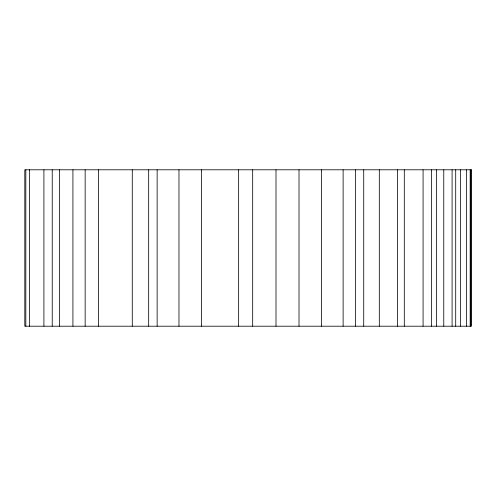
<?xml version="1.0" encoding="UTF-8"?>
<svg xmlns="http://www.w3.org/2000/svg" width="496" height="496" viewBox="0 0 496 496"><rect width="100%" height="100%" fill="white"/><g stroke="black" fill="none" stroke-linecap="round" stroke-linejoin="round"><path stroke-width="0.74" d="M470.958 169.793L470.958 326.207M470.171 169.793L470.171 326.207M466.513 169.793L466.513 326.207M460.462 169.793L460.462 326.207M455.706 169.793L455.706 326.207M452.085 169.793L452.085 326.207M443.765 169.793L443.765 326.207M436.623 169.793L436.623 326.207M431.439 169.793L431.439 326.207M423.076 169.793L423.076 326.207M404.302 169.793L404.302 326.207M397.482 169.793L397.482 326.207M379.31 169.793L379.31 326.207M363.723 169.793L363.723 326.207M355.62 169.793L355.62 326.207M343.12 169.793L343.12 326.207M321.47 169.793L321.47 326.207M299.014 169.793L299.014 326.207M275.999 169.793L275.999 326.207M252.681 169.793L252.681 326.207M238.644 169.793L238.644 326.207M201.556 169.793L201.556 326.207M178.969 169.793L178.969 326.207M157.139 169.793L157.139 326.207M148.67 169.793L148.67 326.207M132.277 169.793L132.277 326.207M98.518 169.793L98.518 326.207M85.151 169.793L85.151 326.207M72.924 169.793L72.924 326.207M59.384 169.793L59.384 326.207M52.235 169.793L52.235 326.207M43.915 169.793L43.915 326.207M29.487 169.793L29.487 326.207M25.829 169.793L25.829 326.207M471.2 169.793L24.8 169.793L24.8 326.207L471.2 326.207L471.2 169.793"/></g></svg>
